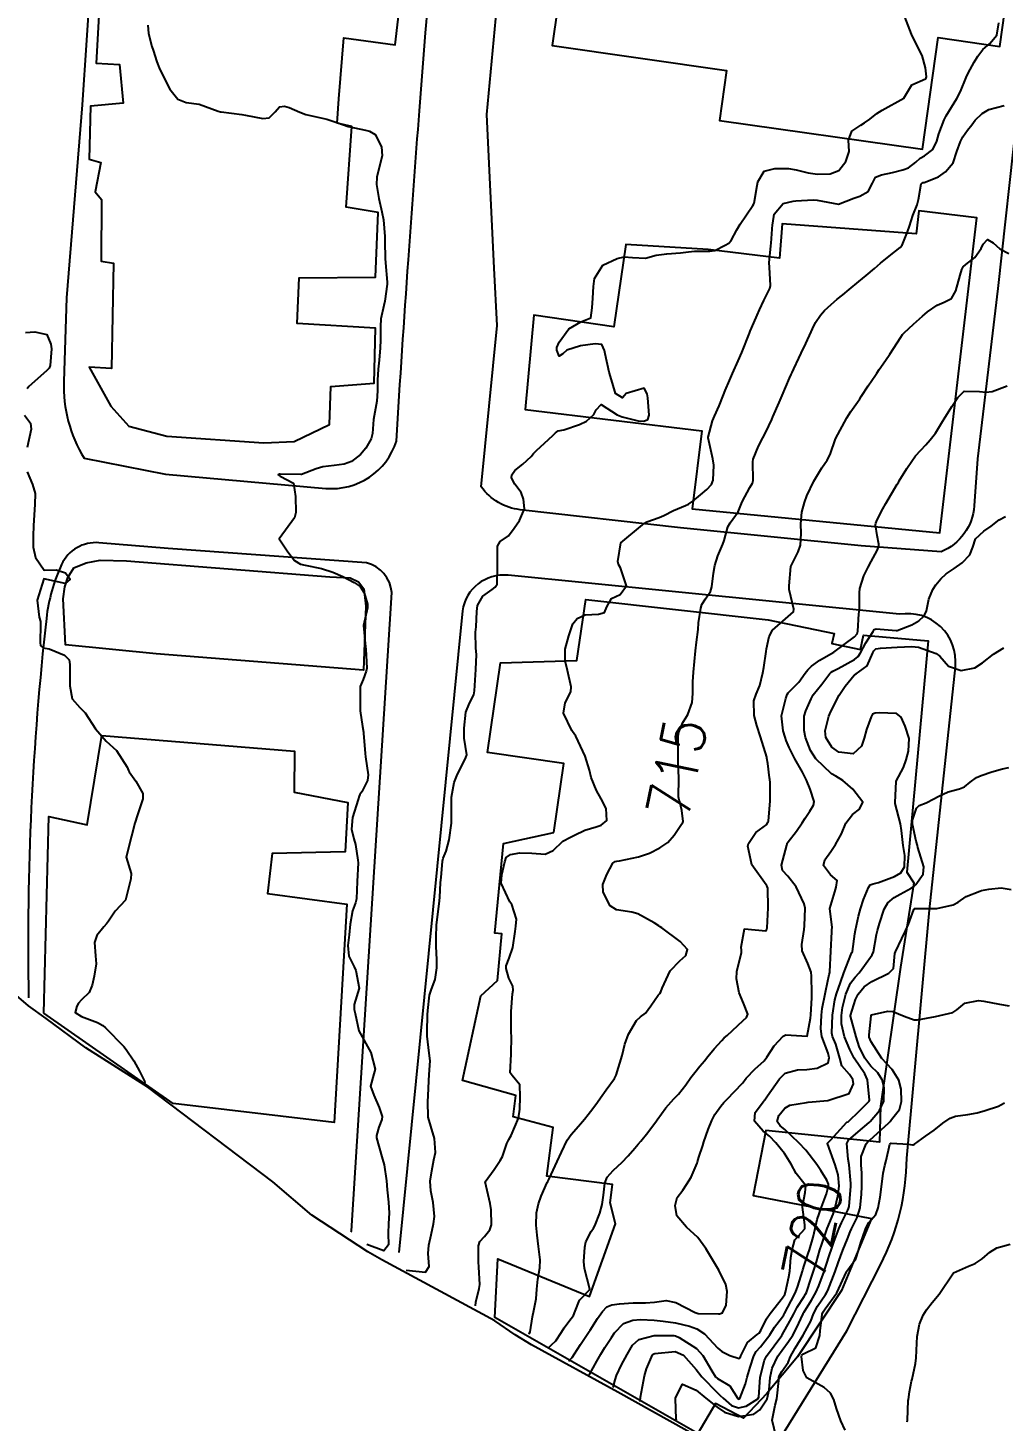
# Model space of a CAD drawing. Header units: metres. Extents: x 307586 to 320046, y 7427249 to 7434250.
# Drawn here: x 309109.8 to 309201.2, y 7432458.1 to 7432588.6 of the extents above; entities that cross this region are included whole.
import ezdxf
from ezdxf.enums import TextEntityAlignment as Align

# ---------------------------------------------------------------- set-up
doc = ezdxf.new("R2010")
doc.units = ezdxf.units.M
doc.header["$MEASUREMENT"] = 0
for name, color, linetype in [('Area', 45, 'Continuous'), ('Area Verde e Lazer', 45, 'Continuous'), ('Cotas', 45, 'Continuous'), ('Curvas de Nivel 1m', 11, 'Continuous'), ('Curvas de Nivel 5m', 15, 'Continuous'), ('Edificações', 30, 'Continuous'), ('Vias Primárias', 230, 'Continuous'), ('Vias Secundárias', 230, 'Continuous')]:
    doc.layers.add(name, color=color, linetype=linetype)
doc.styles.add('Style-STANDARD', font='STANDARD.shx')

msp = doc.modelspace()

# ---------------------------------------------------------------- linework, layer by layer
at = {"layer": 'Area'}
msp.add_polyline3d([(309174.84, 7432455.38, 723.95), (309165.08, 7432460.79, 727.48), (309157.01, 7432465.24, 720.73), (309155.47, 7432466.17, 720.56), (309153.55, 7432467.49, 716.68), (309142.99, 7432473.2, 712.92), (309141.67, 7432473.94, 712.97), (309136.43, 7432477.38, 721.45), (309132.77, 7432480.51, 721.53), (309121.04, 7432489.36, 717.25), (309115.24, 7432493.06, 716.93), (309111.52, 7432495.82, 716.09), (309109.88, 7432497, 714.31), (309106.69, 7432499.71, 714.24)], dxfattribs=at)
at = {"layer": 'Area Verde e Lazer'}
msp.add_lwpolyline([(309119.05, 7432538.69), (309138.12, 7432537.2), (309140, 7432537.1), (309140.8, 7432536.71), (309141.29, 7432536.05), (309141.48, 7432534.44), (309141.25, 7432528.46), (309121.83, 7432529.98), (309113.33, 7432530.82), (309113.13, 7432535.13), (309113.29, 7432536.24), (309113.57, 7432537.12), (309114.11, 7432538.03), (309115.28, 7432538.51), (309116.6, 7432538.76)], close=True, dxfattribs=at)
at = {"layer": 'Curvas de Nivel 1m', "flags": 128}
for points, elevation in [([(309121.05, 7432588.89), (309121.13, 7432588.08), (309121.44, 7432586.89), (309121.55, 7432586.52), (309121.91, 7432585.45), (309122.13, 7432584.88), (309122.3, 7432584.48), (309123.11, 7432582.87), (309123.86, 7432581.94), (309124.65, 7432581.64), (309125.86, 7432581.46), (309127.64, 7432580.81), (309127.85, 7432580.75), (309127.92, 7432580.74), (309129.85, 7432580.49), (309130.2, 7432580.43), (309131.84, 7432580.13), (309132.41, 7432580.19), (309132.98, 7432580.75), (309133.38, 7432581.22), (309133.86, 7432581.28), (309134.29, 7432581.17), (309135.3, 7432580.72), (309135.85, 7432580.49), (309136.13, 7432580.43), (309137.84, 7432580.07), (309138.77, 7432579.75), (309139.83, 7432579.38), (309141.44, 7432579.03), (309141.83, 7432578.95), (309142.36, 7432578.63), (309142.96, 7432577.48), (309143.01, 7432576.63), (309142.77, 7432575.65), (309142.5, 7432574.63), (309142.47, 7432573.94), (309142.69, 7432572.63), (309142.99, 7432571.38), (309143.14, 7432570.63), (309143.25, 7432569.08), (309143.25, 7432568.62), (309143.3, 7432567.01), (309143.33, 7432566.62), (309143.49, 7432564.8), (309143.48, 7432564.62), (309143.26, 7432563.01), (309143.18, 7432562.62), (309142.9, 7432561.35), (309142.84, 7432560.63), (309142.86, 7432559.36), (309142.83, 7432558.63), (309142.72, 7432557.48), (309142.63, 7432556.63), (309142.57, 7432555.61), (309142.57, 7432554.63), (309142.51, 7432553.65), (309142.31, 7432552.63), (309142.2, 7432551.94), (309142.1, 7432550.63), (309141.99, 7432550.13), (309141.48, 7432549.23), (309140.97, 7432548.65), (309140.13, 7432547.99), (309139.46, 7432547.76), (309138.51, 7432547.63), (309137.45, 7432547.48), (309136.84, 7432547.31), (309135.44, 7432546.78), (309135.38, 7432546.77), (309133.44, 7432546.8), (309133.39, 7432546.8), (309133.28, 7432546.74), (309133.44, 7432546.61), (309134.69, 7432545.97), (309134.88, 7432544.72), (309134.91, 7432543.21), (309134.81, 7432542.72), (309133.37, 7432540.74), (309134.16, 7432539.53), (309134.8, 7432538.72), (309135.35, 7432538.39), (309135.79, 7432538.27), (309137.34, 7432537.96), (309138.39, 7432537.62), (309139.33, 7432537.21), (309140.39, 7432536.65), (309140.95, 7432536.27), (309141.31, 7432535.69), (309141.62, 7432534.64), (309141.65, 7432534.28), (309141.27, 7432532.64), (309141.46, 7432530.64), (309141.47, 7432530.41), (309141.56, 7432528.64), (309141.52, 7432528.34), (309141.22, 7432527.56), (309140.95, 7432526.9), (309140.95, 7432526.64), (309140.96, 7432526.4), (309140.95, 7432524.64), (309141.16, 7432523.16), (309141.25, 7432522.64), (309141.26, 7432522.53), (309141.42, 7432520.64), (309141.46, 7432520.31), (309141.69, 7432518.63), (309141.64, 7432518.1), (309141.09, 7432517.03), (309140.93, 7432516.8), (309140.85, 7432516.64), (309140.77, 7432516.33), (309140.24, 7432514.65), (309140.15, 7432513.55), (309140.36, 7432512.65), (309140.5, 7432512.12), (309140.74, 7432510.64), (309140.75, 7432510.39), (309140.67, 7432508.64), (309140.59, 7432507.02), (309140.51, 7432506.65), (309140.22, 7432505.91), (309140.01, 7432504.65), (309139.92, 7432503.66), (309139.78, 7432502.66), (309139.9, 7432501.65), (309140.4, 7432500.65), (309140.55, 7432500.3), (309140.87, 7432498.64), (309140.38, 7432497.12), (309140.39, 7432496.65), (309140.47, 7432496.28), (309140.82, 7432494.64), (309141.96, 7432492.63), (309142.35, 7432491.05), (309142.24, 7432490.63), (309141.92, 7432489.47), (309142.24, 7432488.63), (309142.74, 7432487.48), (309143, 7432486.62), (309142.98, 7432486.36), (309142.71, 7432485.63), (309142.48, 7432484.85), (309142.49, 7432484.62), (309142.69, 7432483.85), (309143.05, 7432482.62), (309143.19, 7432482.09), (309143.42, 7432480.61), (309143.49, 7432479.76), (309143.61, 7432478.61), (309143.65, 7432477.57), (309143.6, 7432476.61), (309143.56, 7432475.65), (309143.59, 7432474.61), (309143.16, 7432474.03), (309141.58, 7432474.64)], 713), ([(309145.26, 7432472.23), (309147.07, 7432472.04), (309147.4, 7432472.56), (309147.33, 7432473.8), (309147.38, 7432474.56), (309147.6, 7432475.55), (309147.82, 7432476.56), (309147.9, 7432477.27), (309147.79, 7432478.56), (309147.56, 7432479.65), (309147.5, 7432480.56), (309147.67, 7432481.55), (309147.86, 7432482.56), (309148, 7432483.24), (309147.91, 7432484.56), (309147.56, 7432485.72), (309147.33, 7432486.56), (309147.28, 7432488.03), (309147.32, 7432488.56), (309147.37, 7432489.96), (309147.4, 7432490.56), (309147.51, 7432491.84), (309147.42, 7432492.56), (309147.22, 7432494.16), (309147.21, 7432494.57), (309147.25, 7432496.15), (309147.28, 7432496.57), (309147.43, 7432498), (309147.63, 7432498.56), (309147.98, 7432499.46), (309148.13, 7432500.56), (309148.13, 7432501.33), (309148.06, 7432502.56), (309148.06, 7432503.43), (309148.11, 7432504.56), (309148.18, 7432505.33), (309148.35, 7432506.56), (309148.4, 7432507.13), (309148.48, 7432508.56), (309148.53, 7432509.02), (309148.67, 7432510.55), (309148.74, 7432510.83), (309149.02, 7432511.49), (309149.3, 7432512.55), (309149.49, 7432514.11), (309149.5, 7432514.54), (309149.49, 7432514.96), (309149.5, 7432516.54), (309149.74, 7432517.91), (309149.99, 7432518.54), (309150.86, 7432520.25), (309150.93, 7432520.52), (309150.7, 7432522.08), (309150.68, 7432522.53), (309150.68, 7432523), (309150.86, 7432524.52), (309151.19, 7432525.34), (309151.59, 7432526.12), (309151.67, 7432526.52), (309151.74, 7432528), (309151.78, 7432528.51), (309151.85, 7432529.91), (309151.79, 7432530.51), (309151.76, 7432532.02), (309151.83, 7432532.51), (309151.88, 7432533.93), (309151.94, 7432534.51), (309152.45, 7432535.37), (309153.32, 7432536), (309153.6, 7432536.21), (309153.77, 7432536.5), (309153.83, 7432538.01), (309153.81, 7432538.5), (309153.8, 7432540.07), (309154.06, 7432540.49), (309154.85, 7432541.02), (309155.39, 7432541.75), (309155.87, 7432542.47), (309156.33, 7432543.55), (309156.26, 7432544.47), (309156.03, 7432545.08), (309155.44, 7432545.86), (309155.14, 7432546.48), (309155.17, 7432546.76), (309155.45, 7432547.16), (309156.19, 7432547.74), (309156.98, 7432548.45), (309157.2, 7432548.73), (309157.48, 7432549.01), (309158.22, 7432549.71), (309159.01, 7432550.43), (309159.24, 7432550.69), (309159.5, 7432550.88), (309160.04, 7432550.96), (309161.5, 7432551.46), (309162.14, 7432551.76), (309162.83, 7432552.39), (309163.06, 7432552.85), (309163.53, 7432553.32), (309165.03, 7432552.36), (309165.51, 7432552.19), (309166.99, 7432551.82), (309167.51, 7432551.77), (309167.91, 7432551.93), (309168.01, 7432552.33), (309167.9, 7432553.96), (309167.84, 7432554.33), (309167.55, 7432554.87), (309165.86, 7432554.36), (309165.71, 7432554.19), (309165.54, 7432553.95), (309164.87, 7432554.37), (309164.58, 7432555.34), (309164.29, 7432556.37), (309163.89, 7432558.08), (309163.83, 7432558.38), (309163.6, 7432558.95), (309162.97, 7432559.02), (309161.6, 7432558.83), (309160.32, 7432558.42), (309159.93, 7432558.08), (309159.58, 7432557.86), (309159.36, 7432558.43), (309159.36, 7432558.67), (309159.6, 7432559.16), (309160.49, 7432560.42), (309161.62, 7432561.09), (309162.57, 7432561.44), (309162.67, 7432562.39), (309162.74, 7432563.3), (309162.81, 7432564.39), (309162.91, 7432565.15), (309163.68, 7432566.38), (309165.03, 7432567.02), (309165.69, 7432567.16), (309166.46, 7432567.11), (309167.69, 7432567.05), (309168.69, 7432567.32), (309169.69, 7432567.45), (309170.95, 7432567.55), (309171.7, 7432567.64), (309172.28, 7432567.69), (309173.7, 7432567.7), (309174.19, 7432567.76), (309175.15, 7432568.25), (309175.48, 7432568.46), (309175.71, 7432568.71), (309176.25, 7432569.71), (309176.55, 7432570.23), (309177.75, 7432571.97), (309177.83, 7432572.13), (309177.85, 7432572.21), (309178.14, 7432573.84), (309178.22, 7432574.21), (309178.81, 7432575.19), (309179.8, 7432575.45), (309181.07, 7432575.45), (309181.79, 7432575.33), (309182.91, 7432575.03), (309183.79, 7432574.92), (309184.98, 7432574.94), (309185.79, 7432575.27), (309186.46, 7432576.11), (309186.76, 7432577.05), (309186.7, 7432578.11), (309187, 7432578.93), (309187.84, 7432579.51), (309188.21, 7432579.72), (309188.71, 7432580.08), (309189.34, 7432580.59), (309189.86, 7432580.91), (309191.87, 7432582.04), (309192.62, 7432583.3), (309193.9, 7432583.86), (309193.98, 7432583.94), (309194, 7432584.02), (309193.91, 7432584.89), (309193.59, 7432586.02), (309193.27, 7432586.69), (309192.61, 7432588.03), (309191.97, 7432589.67)], 713), ([(309151.75, 7432468.89), (309151.79, 7432469.23), (309152.11, 7432470.5), (309152.15, 7432470.89), (309152.08, 7432472.5), (309152.05, 7432473.01), (309152.03, 7432474.51), (309152.17, 7432474.92), (309152.59, 7432475.38), (309153.09, 7432476), (309153.25, 7432476.49), (309153.23, 7432477.89), (309153.14, 7432478.49), (309152.65, 7432480.5), (309153.5, 7432481.66), (309154.07, 7432482.49), (309154.27, 7432482.89), (309154.7, 7432484.11), (309154.82, 7432484.36), (309154.89, 7432484.48), (309155.09, 7432484.85), (309155.77, 7432486.46), (309155.9, 7432487.3), (309155.95, 7432488.46), (309155.9, 7432489.6), (309155.2, 7432490.47), (309155.01, 7432490.72), (309155.09, 7432492.48), (309155.13, 7432494.16), (309155.11, 7432494.48), (309155.09, 7432494.74), (309155.08, 7432496.48), (309155.22, 7432498.12), (309155.27, 7432498.47), (309155.24, 7432498.84), (309154.88, 7432499.6), (309154.64, 7432500.48), (309154.64, 7432500.74), (309154.9, 7432501.45), (309155.26, 7432502.47), (309155.46, 7432503.95), (309155.53, 7432504.47), (309155.61, 7432505.13), (309155.16, 7432506.48), (309154.97, 7432506.75), (309154.15, 7432508.49), (309154.23, 7432509.26), (309154.49, 7432510.49), (309154.62, 7432510.88), (309155.02, 7432511.17), (309155.9, 7432511.34), (309157.02, 7432511.31), (309158.27, 7432511.19), (309159.02, 7432511.54), (309159.94, 7432512.42), (309160.66, 7432512.79), (309161.04, 7432512.97), (309162, 7432513.44), (309163.05, 7432513.77), (309163.52, 7432513.91), (309164.05, 7432514.37), (309163.98, 7432515.47), (309163.53, 7432516.38), (309163.09, 7432517.18), (309162.59, 7432518.39), (309162.43, 7432519.08), (309162.03, 7432520.39), (309161.15, 7432522.27), (309161.1, 7432522.35), (309161.05, 7432522.4), (309160.77, 7432522.8), (309159.99, 7432524.42), (309160.16, 7432525.39), (309160.67, 7432526.41), (309160.73, 7432526.88), (309160.38, 7432528.41), (309160.14, 7432529.31), (309160.14, 7432530.42), (309160.51, 7432531.66), (309160.74, 7432532.41), (309160.88, 7432532.8), (309161.29, 7432533.3), (309162.04, 7432533.64), (309163.29, 7432533.68), (309163.83, 7432533.84), (309164.07, 7432534.37), (309164.51, 7432535.17), (309165.31, 7432535.54), (309165.89, 7432536.35), (309165.35, 7432538.04), (309165.14, 7432538.36), (309165.08, 7432538.63), (309165.37, 7432540.36), (309167.39, 7432542.07), (309167.53, 7432542.19), (309167.79, 7432542.33), (309168.97, 7432542.75), (309169.4, 7432542.93), (309170.31, 7432543.39), (309171.42, 7432543.87), (309171.7, 7432544), (309172.12, 7432544.27), (309172.84, 7432544.86), (309173.43, 7432545.37), (309173.85, 7432545.85), (309174.01, 7432546.25), (309174.08, 7432547.64), (309174, 7432548.25), (309173.54, 7432550.21), (309173.55, 7432550.26), (309173.97, 7432551.79), (309174.14, 7432552.25), (309174.57, 7432553.21), (309174.99, 7432554.25), (309175.15, 7432554.64), (309175.56, 7432555.58), (309175.84, 7432556.24), (309176.37, 7432557.44), (309176.7, 7432558.22), (309177.43, 7432560.03), (309177.5, 7432560.21), (309177.62, 7432560.48), (309178.14, 7432561.7), (309178.35, 7432562.2), (309178.77, 7432563.08), (309179.34, 7432564.19), (309179.39, 7432564.47), (309179.29, 7432566.19), (309179.28, 7432566.6), (309179.43, 7432568.19), (309179.46, 7432568.44), (309179.59, 7432570.19), (309179.6, 7432570.32), (309179.74, 7432571.17), (309180.58, 7432572.18), (309181.52, 7432572.4), (309181.76, 7432572.43), (309183.39, 7432572.51), (309183.76, 7432572.47), (309185.75, 7432572.12), (309187.2, 7432572.66), (309187.76, 7432572.84), (309188.55, 7432573.3), (309188.94, 7432574.08), (309189.24, 7432574.62), (309189.79, 7432574.85), (309190.82, 7432575.08), (309191.8, 7432575.32), (309192.32, 7432575.51), (309193, 7432576.03), (309193.42, 7432576.41), (309193.81, 7432576.64), (309194.59, 7432577.23), (309194.97, 7432578.01), (309195.15, 7432578.69), (309195.66, 7432580), (309195.72, 7432580.13), (309195.86, 7432580.38), (309196.86, 7432581.99), (309197.2, 7432582.66), (309197.72, 7432583.97), (309197.91, 7432584.38), (309198.48, 7432585.41), (309198.81, 7432585.96), (309199.29, 7432586.6), (309199.93, 7432587.15), (309200.6, 7432587.94), (309200.79, 7432589.1)], 714), ([(309158.63, 7432464.98), (309158.88, 7432465.22), (309159.28, 7432465.61), (309159.81, 7432466.41), (309160.06, 7432466.84), (309160.5, 7432467.41), (309160.92, 7432467.98), (309161.1, 7432468.39), (309161.49, 7432469.42), (309162.43, 7432470.38), (309162.46, 7432470.45), (309161.98, 7432472.39), (309161.91, 7432473.04), (309161.99, 7432474.39), (309162.09, 7432474.89), (309162.6, 7432475.85), (309162.81, 7432476.17), (309162.92, 7432476.38), (309163.41, 7432477.58), (309163.62, 7432478.37), (309163.75, 7432479.26), (309163.87, 7432480.37), (309164.09, 7432480.94), (309164.66, 7432481.57), (309165.5, 7432482.35), (309166.07, 7432482.95), (309166.69, 7432483.65), (309167, 7432484.02), (309167.24, 7432484.32), (309167.89, 7432485.14), (309168.72, 7432486.22), (309168.78, 7432486.31), (309169.59, 7432487.45), (309170.34, 7432488.29), (309170.76, 7432488.73), (309171.45, 7432489.59), (309171.94, 7432490.27), (309172.29, 7432490.75), (309172.78, 7432491.35), (309173.2, 7432491.85), (309173.52, 7432492.25), (309174.1, 7432492.96), (309174.82, 7432493.75), (309175.06, 7432493.99), (309175.32, 7432494.23), (309176.84, 7432495.62), (309177.15, 7432495.9), (309177.28, 7432496.21), (309176.86, 7432497.23), (309176.45, 7432498.22), (309176.21, 7432499.54), (309176.24, 7432500.22), (309176.68, 7432501.98), (309176.69, 7432502.21), (309176.64, 7432502.49), (309176.94, 7432504.21), (309178.94, 7432504.02), (309179.01, 7432504.12), (309179.04, 7432504.19), (309179.07, 7432504.31), (309179.18, 7432506.19), (309179.15, 7432508.03), (309179.08, 7432508.19), (309179.05, 7432508.24), (309178.99, 7432508.33), (309177.63, 7432510.2), (309177.27, 7432511.97), (309177.33, 7432512.21), (309178.02, 7432513.23), (309179.06, 7432513.99), (309179.12, 7432514.13), (309179.15, 7432514.19), (309179.19, 7432514.31), (309179.35, 7432516.19), (309179.37, 7432517.92), (309179.34, 7432518.19), (309179.3, 7432518.37), (309179.13, 7432519.69), (309179.06, 7432520.19), (309179.04, 7432520.29), (309178.45, 7432522.2), (309178.12, 7432523.25), (309177.85, 7432524.2), (309177.82, 7432525.58), (309178.04, 7432526.2), (309178.39, 7432527.02), (309178.67, 7432528.2), (309178.76, 7432528.68), (309178.97, 7432530.19), (309179.02, 7432530.43), (309179.27, 7432531.59), (309179.59, 7432532.19), (309181.3, 7432533.69), (309181.54, 7432533.92), (309181.59, 7432534.16), (309181.31, 7432535.34), (309181.14, 7432535.99), (309181.14, 7432536.16), (309181.15, 7432536.34), (309181.31, 7432538.16), (309181.35, 7432538.29), (309181.98, 7432539.54), (309182.2, 7432540.15), (309182.27, 7432541.26), (309182.22, 7432542.15), (309182.32, 7432543.24), (309182.58, 7432544.15), (309182.81, 7432544.77), (309183.44, 7432546.14), (309184.2, 7432547.39), (309184.71, 7432548.13), (309184.97, 7432548.64), (309185.49, 7432550.12), (309186.55, 7432552.1), (309186.93, 7432552.69), (309187.53, 7432553.56), (309187.75, 7432553.88), (309187.89, 7432554.09), (309188.55, 7432555.08), (309189.22, 7432556.07), (309189.36, 7432556.28), (309189.57, 7432556.6), (309190.17, 7432557.47), (309190.56, 7432558.06), (309191.61, 7432559.64), (309191.77, 7432559.88), (309191.91, 7432560.04), (309192.79, 7432560.86), (309193.63, 7432561.61), (309193.85, 7432561.79), (309194.11, 7432562.02), (309195, 7432562.65), (309195.65, 7432562.92), (309196.36, 7432563.28), (309196.76, 7432563.98), (309197.15, 7432565.45), (309197.31, 7432565.98), (309197.44, 7432566.22), (309197.69, 7432566.44), (309198.55, 7432567.11), (309199.13, 7432567.96), (309199.32, 7432568.35), (309199.72, 7432568.8), (309200.26, 7432568.49), (309200.88, 7432567.93), (309201.71, 7432567.49)], 716), ([(309109.6, 7432560.07), (309110.46, 7432560.15), (309111.6, 7432559.89), (309111.96, 7432559), (309112.02, 7432558.56), (309111.9, 7432557), (309111.81, 7432556.75), (309111.56, 7432556.49), (309109.91, 7432555.02), (309109.75, 7432554.81)], 714), ([(309160.51, 7432463.69), (309160.81, 7432464.05), (309161.04, 7432464.39), (309161.59, 7432465.27), (309162.33, 7432466.38), (309162.39, 7432466.47), (309162.49, 7432466.61), (309163.19, 7432467.69), (309163.64, 7432468.37), (309164.07, 7432468.81), (309164.52, 7432468.97), (309165.25, 7432469.08), (309166.52, 7432469.18), (309167.68, 7432469.16), (309168.52, 7432469.23), (309169.61, 7432469.38), (309170.52, 7432469.21), (309172.34, 7432468.26), (309172.51, 7432468.19), (309172.6, 7432468.17), (309174.51, 7432468.13), (309174.61, 7432468.14), (309174.9, 7432468.23), (309175.23, 7432468.94), (309175.34, 7432470.23), (309175.21, 7432470.9), (309174.55, 7432472.24), (309173.33, 7432474.25), (309172.59, 7432475.29), (309171.52, 7432476.27), (309170.62, 7432477.32), (309170.46, 7432478.28), (309170.64, 7432479.04), (309171.18, 7432479.74), (309171.52, 7432480.27), (309171.97, 7432480.95), (309172.52, 7432482.26), (309172.55, 7432482.39), (309172.68, 7432482.82), (309173.04, 7432483.91), (309173.15, 7432484.26), (309173.56, 7432485.41), (309173.88, 7432486.25), (309174.18, 7432486.8), (309174.74, 7432487.59), (309175.03, 7432487.95), (309175.29, 7432488.23), (309176.77, 7432489.76), (309176.97, 7432490.01), (309177.12, 7432490.21), (309177.93, 7432491.05), (309178.79, 7432491.83), (309179.06, 7432492.19), (309179.73, 7432493.26), (309180.57, 7432494.16), (309180.82, 7432494.28), (309182.82, 7432494.14), (309183.14, 7432495.84), (309183.17, 7432496.14), (309183.25, 7432497.75), (309183.27, 7432498.14), (309183.24, 7432499.78), (309183.2, 7432500.14), (309182.9, 7432500.96), (309182.36, 7432502.15), (309182.32, 7432502.75), (309182.55, 7432504.14), (309182.59, 7432504.5), (309182.64, 7432506.14), (309182.56, 7432506.55), (309181.79, 7432508.15), (309181, 7432509.13), (309180.52, 7432509.68), (309180.42, 7432510.17), (309180.92, 7432512.05), (309180.95, 7432512.16), (309180.96, 7432512.23), (309181.04, 7432512.35), (309181.84, 7432513.37), (309182.37, 7432514.15), (309182.64, 7432514.57), (309183.07, 7432515.24), (309183.42, 7432515.79), (309183.48, 7432516.14), (309183.1, 7432517.28), (309182.76, 7432518.14), (309182.38, 7432518.89), (309181.66, 7432520.15), (309181.14, 7432521.2), (309180.85, 7432521.86), (309180.75, 7432522.17), (309180.57, 7432522.76), (309180.43, 7432524.17), (309180.83, 7432525.8), (309180.96, 7432526.16), (309181.04, 7432526.32), (309181.21, 7432526.48), (309182.05, 7432527.33), (309182.65, 7432528.15), (309182.89, 7432528.49), (309183.24, 7432528.81), (309184.01, 7432529.37), (309185.25, 7432530.09), (309185.31, 7432530.12), (309187.27, 7432531.56), (309187.5, 7432531.85), (309187.58, 7432532.09), (309187.67, 7432533.71), (309187.72, 7432534.09), (309187.72, 7432535.68), (309187.75, 7432536.09), (309188.15, 7432537.28), (309188.53, 7432538.08), (309188.82, 7432538.61), (309189.37, 7432539.66), (309189.54, 7432540.07), (309189.55, 7432540.24), (309189.38, 7432541.05), (309189.22, 7432542.07), (309189.25, 7432542.22), (309189.4, 7432542.52), (309189.92, 7432543.56), (309190.19, 7432544.06), (309191.27, 7432545.87), (309191.37, 7432546.04), (309191.4, 7432546.09), (309191.44, 7432546.17), (309192.17, 7432547.33), (309192.62, 7432548.03), (309192.99, 7432548.51), (309193.48, 7432549.07), (309193.95, 7432549.56), (309194.36, 7432550.01), (309194.84, 7432550.66), (309195.51, 7432551.73), (309195.67, 7432552), (309196.37, 7432553.14), (309196.93, 7432553.98), (309197.55, 7432554.57), (309198.96, 7432554.55), (309199.55, 7432554.48), (309200.16, 7432554.56), (309201.55, 7432555.09)], 717), ([(309109.51, 7432552.33), (309110.07, 7432551.59), (309110.13, 7432551.02), (309109.76, 7432549.31)], 714), ([(309109.76, 7432547.03), (309110.26, 7432545.84), (309110.5, 7432545.01), (309110.47, 7432543.96), (309110.41, 7432543.01), (309110.35, 7432541.98), (309110.3, 7432541.02), (309110.32, 7432539.98), (309110.54, 7432539.01), (309111.33, 7432537.8), (309112.48, 7432537.85), (309113.33, 7432537.57), (309113.79, 7432536.97), (309113.32, 7432536.58), (309111.32, 7432537), (309110.7, 7432535.01), (309110.88, 7432533.4), (309110.99, 7432533), (309111, 7432532.74), (309110.97, 7432531), (309111, 7432530.75), (309111.25, 7432530.55), (309111.8, 7432530.44), (309113.24, 7432529.85), (309113.67, 7432529.4), (309113.76, 7432528.97), (309113.76, 7432528.43), (309113.76, 7432526.97), (309113.97, 7432525.75), (309114.67, 7432524.96), (309115.18, 7432524.45), (309116.14, 7432522.94), (309117.14, 7432521.8), (309118.11, 7432520.92), (309119.12, 7432519.35), (309119.24, 7432519.04), (309119.31, 7432518.91), (309119.94, 7432518.06), (309120.6, 7432516.89), (309120.59, 7432516.4), (309120.1, 7432514.89), (309119.85, 7432514.1), (309119.54, 7432512.9), (309119.01, 7432510.91), (309119.49, 7432509.39), (309119.46, 7432508.9), (309119.36, 7432508.53), (309118.96, 7432506.91), (309118, 7432505.88), (309117.36, 7432504.93), (309117.18, 7432504.68), (309116.94, 7432504.41), (309116.27, 7432503.59), (309116.06, 7432502.94), (309116.15, 7432501.68), (309116.21, 7432500.94), (309116.03, 7432499.79), (309115.83, 7432498.94), (309115.57, 7432498.23), (309114.85, 7432497.55), (309114.55, 7432497.25), (309114.39, 7432496.96), (309114.24, 7432496.36), (309114.83, 7432496.01), (309116.34, 7432495.43), (309116.83, 7432495.14), (309117.09, 7432494.93), (309118.8, 7432493.18), (309119.02, 7432492.91), (309119.73, 7432491.84), (309120.28, 7432490.89), (309120.76, 7432489.89), (309120.67, 7432489.61)], 714), ([(309162.39, 7432462.41), (309162.43, 7432462.47), (309163.12, 7432463.71), (309163.49, 7432464.37), (309163.86, 7432464.97), (309164.48, 7432465.91), (309164.78, 7432466.36), (309165.62, 7432467.22), (309166.5, 7432467.56), (309167.22, 7432467.61), (309168.5, 7432467.53), (309169.34, 7432467.46), (309170.5, 7432467.31), (309171.79, 7432466.97), (309172.49, 7432466.72), (309173.22, 7432466.25), (309174.47, 7432464.92), (309174.84, 7432464.61), (309175.58, 7432464.22), (309176.46, 7432463.94), (309176.57, 7432464.1), (309176.61, 7432464.21), (309177.23, 7432465.44), (309178.13, 7432466.19), (309178.34, 7432466.33), (309178.49, 7432466.57), (309179.02, 7432467.67), (309179.35, 7432468.18), (309180.53, 7432469.65), (309180.73, 7432469.96), (309180.81, 7432470.16), (309181.11, 7432471.59), (309181.19, 7432472.15), (309181.31, 7432473.41), (309181.42, 7432474.15), (309181.68, 7432475.06), (309182.6, 7432476.09), (309182.62, 7432476.12), (309182.62, 7432476.14), (309182.61, 7432476.49), (309182.39, 7432478.14), (309182.41, 7432478.36), (309182.65, 7432479.52), (309182.71, 7432480.14), (309182.7, 7432480.18), (309182.65, 7432480.24), (309181.81, 7432481.29), (309181.34, 7432482.15), (309180.69, 7432483.17), (309179.89, 7432484.17), (309179.3, 7432484.78), (309178.71, 7432485.26), (309177.88, 7432486.2), (309177.94, 7432486.99), (309178.75, 7432488.03), (309178.82, 7432488.12), (309178.87, 7432488.19), (309179.12, 7432488.55), (309180.24, 7432490.17), (309180.78, 7432490.69), (309181.92, 7432491.01), (309182.78, 7432491.04), (309183.76, 7432491.15), (309184.79, 7432491.67), (309184.9, 7432492.12), (309184.8, 7432492.57), (309184.19, 7432494.13), (309184.12, 7432494.84), (309184.16, 7432496.13), (309184.22, 7432496.76), (309184.51, 7432498.12), (309184.58, 7432498.42), (309184.89, 7432499.92), (309184.94, 7432500.12), (309184.95, 7432500.17), (309185.03, 7432502.12), (309185.13, 7432503.93), (309185.15, 7432504.12), (309185.16, 7432504.34), (309184.96, 7432506.12), (309185.41, 7432507.69), (309185.55, 7432508.11), (309185.63, 7432508.74), (309185, 7432509.28), (309184.36, 7432510.13), (309184.47, 7432510.67), (309185.03, 7432511.46), (309185.49, 7432512.11), (309186.04, 7432513.11), (309186.46, 7432514.1), (309187.07, 7432514.92), (309187.74, 7432515.42), (309188.03, 7432516.08), (309187.1, 7432517.3), (309186.16, 7432518.1), (309185.5, 7432518.5), (309185.12, 7432518.74), (309183.65, 7432520.13), (309183.14, 7432520.92), (309182.67, 7432522.14), (309182.53, 7432522.78), (309182.56, 7432524.15), (309182.69, 7432524.64), (309183.2, 7432525.77), (309183.32, 7432526.02), (309183.39, 7432526.14), (309184.2, 7432527.14), (309184.96, 7432528.12), (309185.09, 7432528.26), (309185.24, 7432528.35), (309185.74, 7432528.61), (309187.25, 7432529.43), (309187.62, 7432529.72), (309187.83, 7432530.08), (309188.32, 7432531.02), (309189, 7432532.07), (309189.1, 7432532.24), (309189.28, 7432532.33), (309191.16, 7432532.15), (309191.27, 7432532.16), (309192.63, 7432532.68), (309193.29, 7432533.06), (309193.79, 7432533.52), (309194.02, 7432534.01), (309194.23, 7432535.1), (309194.59, 7432536.01), (309194.89, 7432536.44), (309195.34, 7432537.01), (309195.86, 7432537.48), (309196.61, 7432537.98), (309197.36, 7432538.51), (309198.08, 7432539.25), (309198.36, 7432539.96), (309198.59, 7432540.75), (309199.39, 7432541.46), (309200.06, 7432541.94), (309200.81, 7432542.52), (309201.41, 7432542.84)], 718), ([(309164.66, 7432461.23), (309164.83, 7432461.96), (309164.96, 7432462.35), (309165.44, 7432463.36), (309165.95, 7432464.34), (309166.47, 7432465.2), (309167.07, 7432465.73), (309168.48, 7432466.11), (309170.32, 7432466.12), (309170.48, 7432466.08), (309170.84, 7432465.92), (309172.47, 7432464.89), (309173.04, 7432464.25), (309173.89, 7432462.79), (309174.24, 7432462.24), (309174.43, 7432462.08), (309175.58, 7432461.38), (309176.33, 7432460.21), (309176.37, 7432460.17), (309176.41, 7432460.15), (309176.46, 7432460.16), (309176.51, 7432460.21), (309177.05, 7432461.58), (309177.22, 7432462.2), (309177.5, 7432463.15), (309177.84, 7432464.2), (309178.06, 7432464.6), (309178.47, 7432465.04), (309179.34, 7432466.18), (309179.78, 7432466.88), (309180.51, 7432467.87), (309180.63, 7432468.04), (309180.69, 7432468.16), (309181.33, 7432469.35), (309181.73, 7432470.15), (309181.95, 7432470.73), (309182.39, 7432472.14), (309182.43, 7432472.27), (309182.56, 7432472.66), (309182.93, 7432473.79), (309183.03, 7432474.14), (309183.39, 7432475.33), (309183.58, 7432476.13), (309183.75, 7432476.99), (309184.17, 7432478.12), (309184.65, 7432479.37), (309184.83, 7432480.12), (309184.82, 7432480.28), (309184.66, 7432480.66), (309184.1, 7432481.56), (309183.72, 7432482.13), (309182.69, 7432483.47), (309182.06, 7432484.15), (309180.72, 7432485.4), (309180.31, 7432485.76), (309180.03, 7432486.17), (309180.18, 7432486.72), (309180.74, 7432487.42), (309181.2, 7432487.7), (309182.75, 7432487.94), (309182.93, 7432487.96), (309184.75, 7432488.12), (309186.76, 7432488.79), (309187.16, 7432489.69), (309187.12, 7432490.09), (309186.78, 7432490.57), (309186.07, 7432491.38), (309185.89, 7432492.1), (309185.51, 7432493.41), (309185.21, 7432494.11), (309185.15, 7432494.44), (309185.19, 7432496.11), (309185.41, 7432497.57), (309185.56, 7432498.11), (309185.95, 7432499.17), (309186.27, 7432500.1), (309186.91, 7432501.76), (309187.02, 7432501.98), (309187.07, 7432502.09), (309187.29, 7432503.73), (309187.35, 7432504.09), (309187.63, 7432505.4), (309187.81, 7432506.08), (309188.1, 7432506.96), (309188.56, 7432508.07), (309188.74, 7432508.33), (309189, 7432508.44), (309189.5, 7432508.56), (309191, 7432509.1), (309191.59, 7432509.45), (309191.94, 7432510.03), (309191.97, 7432511.08), (309191.83, 7432512.03), (309191.66, 7432513.43), (309191.56, 7432514.04), (309191.08, 7432515.95), (309191.06, 7432516.02), (309191.06, 7432516.04), (309191.06, 7432516.06), (309191.09, 7432516.71), (309191.16, 7432518), (309191.17, 7432518.04), (309191.84, 7432519.32), (309192.09, 7432520.03), (309192.33, 7432520.84), (309192.37, 7432522.03), (309192.02, 7432523.19), (309191.62, 7432524.04), (309191.19, 7432524.37), (309189.57, 7432524.45), (309189.19, 7432524.42), (309188.95, 7432524.31), (309188.82, 7432524.07), (309188.37, 7432522.88), (309188.18, 7432522.08), (309187.91, 7432521.31), (309187.14, 7432520.62), (309185.79, 7432520.76), (309185.14, 7432521.24), (309184.59, 7432522.13), (309184.52, 7432522.77), (309184.86, 7432524.12), (309184.96, 7432524.35), (309185.19, 7432524.87), (309185.84, 7432526.11), (309186.39, 7432526.93), (309187.23, 7432527.97), (309187.29, 7432528.03), (309187.41, 7432528.09), (309188.46, 7432528.86), (309188.99, 7432530.07), (309189.07, 7432530.26), (309189.26, 7432530.43), (309189.7, 7432530.51), (309191.26, 7432530.6), (309192.62, 7432530.66), (309193.26, 7432530.6), (309194.91, 7432530), (309195.25, 7432529.76), (309196.08, 7432528.82), (309197.24, 7432528.4), (309198.53, 7432528.66), (309199.24, 7432529.13), (309200.29, 7432529.93), (309201.26, 7432530.54)], 719), ([(309170.58, 7432458.18), (309170.55, 7432458.28), (309170.49, 7432460.2), (309170.49, 7432460.28), (309171.15, 7432461.55), (309172.42, 7432460.99), (309173.34, 7432460.25), (309174.4, 7432459.38), (309175.09, 7432458.92), (309176.4, 7432458.53), (309177.84, 7432458.75), (309178.4, 7432459.15), (309179.08, 7432460.18), (309179.26, 7432461.02), (309179.35, 7432462.18), (309179.56, 7432463.06), (309180.07, 7432464.17), (309180.47, 7432464.75), (309181.08, 7432465.56), (309181.47, 7432466.15), (309181.83, 7432466.81), (309182.44, 7432468.14), (309182.46, 7432468.19), (309182.51, 7432468.27), (309183.24, 7432469.42), (309183.65, 7432470.13), (309183.91, 7432470.75), (309184.41, 7432472.12), (309184.45, 7432472.23), (309184.56, 7432472.6), (309184.94, 7432473.76), (309185.06, 7432474.11), (309185.33, 7432474.85), (309185.79, 7432476.1), (309186.04, 7432476.67), (309186.63, 7432477.85), (309186.71, 7432478.01), (309186.74, 7432478.09), (309186.75, 7432478.21), (309186.92, 7432480.09), (309186.92, 7432480.35), (309186.76, 7432482.09), (309186.68, 7432482.62), (309186.53, 7432484.09), (309186.71, 7432484.42), (309187.6, 7432485.19), (309188.64, 7432486.07), (309188.68, 7432486.11), (309188.72, 7432486.15), (309189.61, 7432487.19), (309190, 7432488.05), (309190.03, 7432489.31), (309189.86, 7432490.05), (309189.44, 7432490.72), (309188.79, 7432491.35), (309188.23, 7432492.08), (309187.71, 7432493.18), (309187.42, 7432494.08), (309186.89, 7432496.04), (309186.88, 7432496.09), (309187.37, 7432497.58), (309187.59, 7432498.08), (309188.17, 7432498.79), (309188.89, 7432499.29), (309190.49, 7432500.05), (309190.9, 7432500.5), (309191.05, 7432501.9), (309191.09, 7432502.04), (309191.68, 7432503.29), (309192.03, 7432504.03), (309192.32, 7432504.66), (309192.81, 7432506.02), (309192.88, 7432506.1), (309192.96, 7432506.12), (309194.85, 7432506.11), (309194.96, 7432506.12), (309196.49, 7432506.46), (309196.97, 7432506.72), (309197.71, 7432507.24), (309198.99, 7432507.75), (309199.15, 7432507.79), (309199.84, 7432507.94), (309200.99, 7432508.05), (309201.93, 7432507.91)], 721), ([(309179.93, 7432456.6), (309179.56, 7432458.17), (309179.83, 7432459.59), (309179.99, 7432460.17), (309180.16, 7432461.89), (309180.18, 7432462.16), (309180.23, 7432462.37), (309180.44, 7432462.74), (309181.04, 7432463.57), (309181.28, 7432464.15), (309181.69, 7432464.93), (309182.45, 7432466.14), (309182.46, 7432466.16), (309182.48, 7432466.2), (309183.18, 7432467.46), (309183.42, 7432468.13), (309183.78, 7432468.87), (309184.53, 7432469.94), (309184.65, 7432470.12), (309184.75, 7432470.34), (309185.44, 7432472.11), (309185.74, 7432472.92), (309186.18, 7432474.1), (309186.59, 7432475.18), (309186.85, 7432475.83), (309186.97, 7432476.09), (309187.52, 7432477.18), (309187.8, 7432478.08), (309187.92, 7432479.35), (309187.95, 7432480.08), (309187.95, 7432481.36), (309187.89, 7432482.08), (309187.9, 7432482.87), (309188.35, 7432484.07), (309188.52, 7432484.26), (309188.71, 7432484.42), (309190.48, 7432486.04), (309190.59, 7432486.17), (309190.73, 7432486.34), (309191.48, 7432487.29), (309191.66, 7432488.03), (309191.62, 7432489.18), (309191.43, 7432490.03), (309190.78, 7432491.03), (309190.29, 7432491.55), (309189.82, 7432492.05), (309188.82, 7432493.61), (309188.65, 7432494.07), (309188.63, 7432494.27), (309188.83, 7432496.07), (309188.83, 7432496.09), (309188.84, 7432496.14), (309190.39, 7432496.5), (309190.85, 7432496.48), (309191.92, 7432496.03), (309192.84, 7432495.69), (309193.17, 7432495.69), (309194.84, 7432496), (309196.47, 7432496.36), (309196.85, 7432496.63), (309197.59, 7432497.24), (309198.87, 7432497.48), (309199.38, 7432497.43), (309200.86, 7432497.16), (309201.76, 7432497.01)], 722), ([(309186.38, 7432457.25), (309185.98, 7432458.1), (309185.57, 7432459.27), (309185.32, 7432460.11), (309185.02, 7432460.71), (309184.42, 7432461.24), (309182.78, 7432462.14), (309182.44, 7432462.82), (309182.29, 7432464.14), (309182.33, 7432464.27), (309182.47, 7432464.38), (309183.65, 7432464.94), (309184.01, 7432466.12), (309184.06, 7432466.56), (309184.23, 7432468.12), (309184.31, 7432468.33), (309184.52, 7432468.6), (309185.61, 7432470.1), (309186.52, 7432472.06), (309186.53, 7432472.09), (309186.54, 7432472.11), (309186.55, 7432472.14), (309187.38, 7432473.28), (309187.64, 7432474.08), (309187.86, 7432474.81), (309188.3, 7432476.07), (309188.38, 7432476.3), (309188.61, 7432476.69), (309189.26, 7432477.43), (309189.49, 7432478.06), (309189.66, 7432479.07), (309189.79, 7432480.05), (309189.94, 7432481.33), (309190.1, 7432482.05), (309190.23, 7432482.5), (309190.58, 7432484.04), (309190.7, 7432484.13), (309192.33, 7432484.02), (309192.7, 7432483.96), (309192.76, 7432483.96), (309192.87, 7432484.02), (309193.92, 7432484.79), (309194.72, 7432485.35), (309195.54, 7432485.99), (309196.23, 7432486.47), (309196.73, 7432486.66), (309197.87, 7432486.83), (309198.74, 7432486.97), (309199.5, 7432487.18), (309200.75, 7432487.6), (309200.96, 7432487.71), (309201.31, 7432487.91)], 723), ([(309192.19, 7432458.02), (309192.24, 7432458.17), (309192.3, 7432460.02), (309192.31, 7432460.12), (309192.42, 7432460.83), (309192.61, 7432461.84), (309192.65, 7432462.02), (309192.97, 7432463.5), (309193.04, 7432464.01), (309193.1, 7432465.39), (309193.13, 7432466.01), (309193.34, 7432467.17), (309193.69, 7432468.01), (309194, 7432468.52), (309194.53, 7432469.21), (309195.18, 7432469.99), (309196.55, 7432471.97), (309197.93, 7432472.59), (309198.57, 7432472.86), (309199.21, 7432473.3), (309199.95, 7432473.93), (309200.59, 7432474.32), (309201.84, 7432474.66)], 724)]:
    msp.add_lwpolyline(points, dxfattribs=dict(at, elevation=elevation))
at = {"layer": 'Curvas de Nivel 5m', "flags": 128}
for points, elevation in [([(309156.74, 7432466.27), (309156.78, 7432466.3), (309156.88, 7432466.45), (309157.08, 7432467.86), (309157.21, 7432468.44), (309157.43, 7432469.54), (309157.5, 7432470.44), (309157.6, 7432471.38), (309157.79, 7432472.44), (309157.81, 7432473.19), (309157.66, 7432474.44), (309157.52, 7432475.51), (309157.44, 7432476.44), (309157.47, 7432477.59), (309157.65, 7432478.44), (309157.92, 7432479.16), (309158.48, 7432480.43), (309158.53, 7432480.55), (309158.66, 7432480.79), (309159.42, 7432482.42), (309159.81, 7432483.29), (309160.35, 7432484.41), (309160.71, 7432484.94), (309161.39, 7432485.71), (309161.98, 7432486.39), (309162.31, 7432486.81), (309162.74, 7432487.39), (309163.17, 7432487.96), (309163.47, 7432488.37), (309164.01, 7432489.12), (309164.77, 7432490.19), (309164.86, 7432490.36), (309164.92, 7432490.5), (309165.49, 7432492.35), (309165.74, 7432493.41), (309166.08, 7432494.34), (309166.84, 7432495.61), (309167.2, 7432495.97), (309167.68, 7432496.32), (309168.18, 7432496.99), (309168.87, 7432497.98), (309169.01, 7432498.16), (309169.11, 7432498.31), (309169.23, 7432498.66), (309169.99, 7432500.29), (309170.9, 7432501.21), (309171.46, 7432501.72), (309171.6, 7432502.27), (309170.92, 7432503.02), (309169.21, 7432504.31), (309169.05, 7432504.41), (309168.94, 7432504.49), (309168.48, 7432504.78), (309166.96, 7432505.62), (309166.39, 7432505.77), (309164.96, 7432506), (309164.38, 7432506.37), (309163.71, 7432507.65), (309163.67, 7432508.37), (309164.06, 7432509.31), (309164.63, 7432510.36), (309164.84, 7432510.53), (309165.01, 7432510.56), (309165.24, 7432510.58), (309167.02, 7432510.97), (309168.05, 7432511.29), (309169.03, 7432511.79), (309169.76, 7432512.3), (309170.36, 7432512.98), (309171.06, 7432514.01), (309171.18, 7432514.16), (309171.22, 7432514.28), (309171.07, 7432515.3), (309170.9, 7432516.1), (309170.84, 7432516.28), (309170.78, 7432516.59), (309170.79, 7432518.28), (309170.74, 7432519.9), (309170.74, 7432520.29), (309170.75, 7432521.88), (309170.75, 7432522.29), (309170.8, 7432522.64), (309171.17, 7432523.54), (309171.46, 7432523.99), (309171.65, 7432524.28), (309172.06, 7432525.4), (309172.12, 7432526.27), (309172.13, 7432527.36), (309172.17, 7432528.27), (309172.26, 7432529.26), (309172.37, 7432530.27), (309172.46, 7432531.07), (309172.6, 7432532.27), (309172.66, 7432532.88), (309172.85, 7432534.26), (309172.97, 7432534.6), (309173.31, 7432535.13), (309173.77, 7432535.81), (309173.91, 7432536.25), (309174.05, 7432537.54), (309174.19, 7432538.25), (309174.46, 7432539.15), (309174.91, 7432540.24), (309175.04, 7432540.58), (309175.39, 7432541.86), (309175.6, 7432542.24), (309176.35, 7432543.29), (309176.74, 7432544.22), (309177.44, 7432545.56), (309177.69, 7432545.95), (309177.76, 7432546.21), (309177.73, 7432547.95), (309177.77, 7432548.21), (309178.26, 7432549.43), (309178.67, 7432550.2), (309178.96, 7432550.73), (309179.51, 7432551.94), (309179.62, 7432552.19), (309180.2, 7432553.52), (309180.49, 7432554.18), (309181.18, 7432555.79), (309181.34, 7432556.16), (309181.41, 7432556.32), (309181.57, 7432556.68), (309182.06, 7432557.69), (309182.28, 7432558.15), (309182.7, 7432559.05), (309183.19, 7432560.14), (309183.33, 7432560.43), (309183.62, 7432561.01), (309184.07, 7432561.7), (309184.44, 7432562.13), (309185.06, 7432562.71), (309185.65, 7432563.2), (309186.16, 7432563.61), (309186.76, 7432564.1), (309187.67, 7432564.85), (309188.34, 7432565.42), (309189.12, 7432566.08), (309189.42, 7432566.34), (309189.69, 7432566.57), (309190.52, 7432567.24), (309191.55, 7432568.04), (309191.72, 7432568.26), (309192.24, 7432569.52), (309192.42, 7432570.03), (309192.73, 7432571.04), (309193.13, 7432572.03), (309193.26, 7432572.53), (309193.5, 7432574.02), (309193.69, 7432574.12), (309193.78, 7432574.15), (309195.12, 7432574.68), (309195.79, 7432575.13), (309196.52, 7432575.99), (309196.86, 7432577.03), (309197.2, 7432577.98), (309197.41, 7432578.4), (309197.84, 7432579.04), (309198.26, 7432579.55), (309198.57, 7432579.96), (309199.21, 7432580.61), (309199.86, 7432580.97), (309201.28, 7432581.34)], 715), ([(309167.17, 7432459.94), (309167.22, 7432460.32), (309167.41, 7432461.33), (309167.58, 7432462.32), (309167.78, 7432462.98), (309168.35, 7432464.31), (309168.4, 7432464.37), (309168.46, 7432464.39), (309168.57, 7432464.41), (309170.47, 7432464.6), (309171.24, 7432464.27), (309172.44, 7432462.91), (309172.97, 7432462.25), (309174.42, 7432460.75), (309174.68, 7432460.5), (309174.95, 7432460.23), (309175.75, 7432459.56), (309176.4, 7432459.34), (309177.12, 7432459.49), (309178.21, 7432460.19), (309178.29, 7432460.32), (309178.43, 7432462.19), (309178.84, 7432463.8), (309179.02, 7432464.18), (309180.44, 7432466.12), (309180.47, 7432466.16), (309181.21, 7432467.44), (309181.57, 7432468.15), (309181.9, 7432468.76), (309182.53, 7432469.75), (309182.68, 7432469.99), (309182.76, 7432470.14), (309183.2, 7432471.48), (309183.41, 7432472.13), (309183.69, 7432473.01), (309184.02, 7432474.13), (309184.16, 7432474.56), (309184.6, 7432475.84), (309184.7, 7432476.12), (309185.25, 7432477.49), (309185.46, 7432478.11), (309185.7, 7432479.16), (309185.81, 7432480.1), (309185.73, 7432481.17), (309185.46, 7432482.11), (309184.73, 7432484.09), (309184.73, 7432484.12), (309185.03, 7432484.44), (309186.55, 7432486.09), (309186.67, 7432486.14), (309186.72, 7432486.18), (309187.7, 7432487.12), (309188.64, 7432488.07), (309188.66, 7432488.16), (309188.49, 7432490.07), (309188.22, 7432490.64), (309187.24, 7432492.09), (309186.81, 7432492.91), (309186.33, 7432494.1), (309186.04, 7432495.31), (309186.03, 7432496.1), (309186.13, 7432496.83), (309186.44, 7432498.1), (309186.88, 7432499.12), (309187.31, 7432499.67), (309187.7, 7432500.08), (309188.21, 7432500.76), (309188.91, 7432501.77), (309189.05, 7432502.07), (309189.33, 7432503.67), (309189.41, 7432504.06), (309189.61, 7432504.72), (309190.03, 7432506.05), (309190.38, 7432506.64), (309190.98, 7432507.13), (309191.55, 7432507.47), (309192.58, 7432508.02), (309192.83, 7432508.19), (309193, 7432508.35), (309193.68, 7432509.34), (309193.76, 7432510.01), (309193.21, 7432511.84), (309193.15, 7432512.02), (309193.04, 7432512.43), (309192.71, 7432514.02), (309192.69, 7432514.4), (309193.08, 7432515.5), (309193.33, 7432515.77), (309193.98, 7432516.01), (309194.7, 7432516.39), (309195.09, 7432516.61), (309196.03, 7432517.05), (309197.1, 7432517.33), (309197.56, 7432517.51), (309198.1, 7432517.96), (309198.69, 7432518.38), (309199.12, 7432518.58), (309200.12, 7432518.93), (309201.13, 7432519.19), (309201.72, 7432519.32)], 720)]:
    msp.add_lwpolyline(points, dxfattribs=dict(at, elevation=elevation))
at = {"layer": 'Edificações'}
for points in [[(309172.12, 7432616.64), (309160.01, 7432617.44), (309159.48, 7432609.44), (309167.37, 7432608.92), (309166.15, 7432600.36), (309160.96, 7432601.1), (309158.94, 7432586.97), (309175.28, 7432584.64), (309174.6, 7432579.93), (309193.63, 7432577.25), (309195.1, 7432587.71), (309200.88, 7432586.89), (309204.39, 7432611.85), (309204.21, 7432618.55), (309187.7, 7432620.64), (309173.05, 7432622.51)], [(309173.55, 7432567.86), (309165.85, 7432568.32), (309164.7, 7432560.6), (309157.23, 7432561.72), (309156.42, 7432552.88), (309172.95, 7432550.88), (309172.06, 7432543.56), (309195.27, 7432541.32), (309198.73, 7432570.83), (309193.29, 7432571.47), (309193.04, 7432569.34), (309180.47, 7432570.25), (309180.24, 7432567.05)], [(309159.1, 7432513.22), (309160.04, 7432519.7), (309152.88, 7432520.74), (309154.09, 7432529.13), (309161.24, 7432529.35), (309162.09, 7432535.06), (309179.17, 7432533.16), (309185.35, 7432531.88), (309185.15, 7432530.93), (309187.83, 7432530.37), (309188.11, 7432531.73), (309194.15, 7432531.18), (309192.17, 7432509.51), (309192.17, 7432509.51), (309192.81, 7432508.53), (309191.57, 7432500.63), (309189.7, 7432487.58), (309189.59, 7432484.22), (309178.96, 7432485.3), (309177.78, 7432479.24), (309188.85, 7432477.08), (309186.04, 7432470.33), (309181.91, 7432464.11), (309179.06, 7432460.67), (309176.86, 7432458.35), (309174.23, 7432459.75), (309172.57, 7432456.94), (309153.56, 7432467.79), (309153.85, 7432473.28), (309162.44, 7432469.76), (309164.87, 7432476.56), (309164.38, 7432478.55), (309164.6, 7432480.27), (309158.45, 7432481.04), (309159.03, 7432485.61), (309155.28, 7432486.61), (309155.54, 7432488.61), (309150.55, 7432490.01), (309152.25, 7432497.92), (309153.8, 7432499.36), (309154.22, 7432503.73), (309153.58, 7432503.79), (309154.38, 7432512.22)], [(309111.31, 7432496.3), (309111.77, 7432514.72), (309115.38, 7432513.94), (309116.75, 7432522.32), (309134.81, 7432520.85), (309134.76, 7432517), (309139.78, 7432516.06), (309139.54, 7432511.43), (309132.71, 7432511.28), (309132.27, 7432507.53), (309139.69, 7432506.51), (309138.51, 7432486.05), (309123.44, 7432487.85)]]:
    msp.add_lwpolyline(points, close=True, dxfattribs=at)
msp.add_lwpolyline([(309117, 7432599.35), (309116.22, 7432585.31), (309118.4, 7432585.19), (309118.76, 7432581.58), (309115.69, 7432581.28), (309115.57, 7432576.31), (309116.65, 7432576.01), (309116.13, 7432573.26), (309116.73, 7432572.53), (309116.69, 7432566.77), (309117.85, 7432566.59), (309117.64, 7432556.7), (309115.57, 7432556.83), (309117.59, 7432553.17), (309119.27, 7432551.32), (309122.84, 7432550.38), (309131.92, 7432549.73), (309134.76, 7432549.86), (309138.07, 7432551.45), (309138.2, 7432555.02), (309142.25, 7432555.32), (309142.38, 7432560.48), (309135.06, 7432560.91), (309135.24, 7432565.2), (309142.38, 7432565.25), (309142.64, 7432571.33), (309139.65, 7432571.83), (309140.16, 7432579.39), (309138.78, 7432579.69), (309138.95, 7432581.98), (309139.42, 7432587.69), (309144.24, 7432587.04), (309144.74, 7432591.35)], dxfattribs=at)
at = {"layer": 'Vias Primárias'}
for points in [[(309158.61, 7432670.57), (309157.39, 7432676.66), (309159.14, 7432675.11), (309175.9, 7432664.15), (309196.2, 7432650.69), (309201.08, 7432645.71), (309203.79, 7432641.99), (309205.34, 7432637.93), (309206.89, 7432629.11), (309207.31, 7432624.93), (309206.5, 7432613.36), (309204.68, 7432598.26), (309202.47, 7432580.38), (309200.69, 7432564.2), (309198.79, 7432548.24), (309198.48, 7432543.83, -0.284869), (309195.38, 7432539.54), (309187.88, 7432540.08), (309170.96, 7432541.78), (309155.94, 7432543.48, -0.211808), (309152.3, 7432545.62), (309153.77, 7432560.74), (309153.51, 7432566.12)], [(309107.49, 7432654.72), (309111.26, 7432652.13, -0.146833), (309118.28, 7432643.45), (309117.79, 7432630.8), (309116.77, 7432613.3), (309116.11, 7432599.61), (309114.91, 7432581.4), (309113.45, 7432563.33), (309113.18, 7432555.49, 0.147875), (309115.09, 7432548.31), (309122.72, 7432546.81), (309137.73, 7432545.48, 0.353172), (309144.34, 7432549.91, -0.001785), (309145.47, 7432566.88)], [(309143.91, 7432535.71, 0.326447), (309141.54, 7432538.49), (309122.95, 7432539.85), (309116.48, 7432540.38, 0.314404), (309112.97, 7432538.34, 0.08077), (309111.55, 7432533.29, 0.032494), (309109.88, 7432497.75)], [(309178.42, 7432453.51), (309178.51, 7432453.59), (309186.54, 7432466.55), (309189.7, 7432472.73, 0.116466), (309192.15, 7432482.71), (309194.28, 7432505.98), (309196.71, 7432528.77, 0.497864), (309191.49, 7432533.68), (309169.86, 7432535.85), (309154.8, 7432537.34, 0.399403), (309150.53, 7432534.01)]]:
    msp.add_lwpolyline(points, format="xyb", dxfattribs=at)
at = {"layer": 'Vias Secundárias'}
msp.add_lwpolyline([(309145.47, 7432566.88, -0.001471), (309146.5, 7432580.85, -0.017093), (309155.09, 7432658.43, 0.105902), (309154.13, 7432672.82)], format="xyb", dxfattribs=at)
for points in [[(309153.51, 7432566.12), (309152.81, 7432580.52), (309154.51, 7432598.51), (309157.02, 7432620.54), (309157.56, 7432633.74), (309158.61, 7432665.63), (309158.61, 7432670.57)], [(309140.07, 7432475.82), (309140.13, 7432475.93), (309143.91, 7432535.71)], [(309150.53, 7432534.01), (309144.57, 7432473.88)]]:
    msp.add_lwpolyline(points, dxfattribs=at)

# ---------------------------------------------------------------- texts
at = {"layer": 'Cotas', "style": 'Style-STANDARD'}
for s, rotation, p in [('715', 78.5181, (309170.62, 7432519.27, 715)), ('720', 78.1165, (309183.33, 7432476.02, 720))]:
    msp.add_text(s, height=4, rotation=rotation, dxfattribs=at).set_placement(p, align=Align.MIDDLE_CENTER)

doc.saveas('drawing.dxf')
